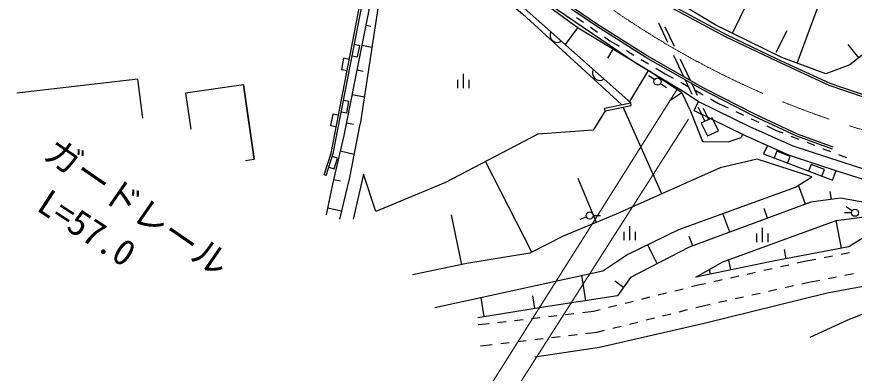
# Model space of a CAD drawing. Units: millimetres, scale not verified. Extents: x 40000 to 680000, y 20000 to 380000.
# Drawn here: x 119714 to 178491, y 248155 to 273187 of the extents above; entities that cross this region are included whole.
import ezdxf
from ezdxf.enums import TextEntityAlignment as Align

# ---------------------------------------------------------------- set-up
doc = ezdxf.new("R2010")
doc.units = ezdxf.units.MM
doc.header["$LTSCALE"] = 1000
doc.linetypes.add('CHAIN', pattern=[18.5, 12, -1.5, 3.5, -1.5])
for name, color, linetype, lineweight in [('M-BGD', 7, 'Continuous', 25), ('M-BMK', 2, 'CHAIN', 13), ('M-STR-HTXT', 7, 'Continuous', 13)]:
    doc.layers.add(name, color=color, linetype=linetype, lineweight=lineweight)
doc.styles.add('ＭＳ ゴシック', font='')
doc.styles.get('ＭＳ ゴシック').set_extended_font_data('MS Gothic')

msp = doc.modelspace()

# ---------------------------------------------------------------- linework, layer by layer
at = {"layer": 'M-BGD'}
for p, q in [((146147, 281015), (143816, 265646)), ((148608, 279786), (162800, 267154)), ((154352, 275953), (163195, 269921)), ((169937, 272025), (170971, 274145)), ((174475, 269934), (176120, 274356)), ((158999, 273141), (159491, 272798)), ((164746, 272756), (165384, 271399)), ((144211, 272586), (144563, 272516)), ((159062, 272415), (158204, 271244)), ((159983, 272455), (160476, 272112)), ((165209, 272476), (165847, 271118)), ((173018, 270706), (173782, 272217)), ((160968, 271769), (161343, 271507)), ((143791, 271153), (143398, 271229)), ((143638, 270367), (143791, 271153)), ((143931, 271180), (144634, 271040)), ((161343, 271507), (161998, 271116)), ((178801, 270299), (178072, 271235)), ((143246, 270443), (143638, 270367)), ((161543, 270911), (161168, 270290)), ((162513, 270808), (163028, 270500)), ((165809, 270494), (166519, 268983)), ((142652, 270272), (142500, 269487)), ((143045, 270196), (142652, 270272)), ((163195, 269921), (166475, 267953)), ((163543, 270193), (164058, 269885)), ((166272, 270213), (166972, 268724)), ((142500, 269487), (142893, 269411)), ((143587, 269455), (144018, 269369)), ((164028, 269413), (162713, 267231)), ((164573, 269577), (165227, 269186)), ((150637, 268767), (150637, 268167)), ((151037, 269167), (151037, 268167)), ((151437, 268767), (151437, 268167)), ((164471, 268772), (164049, 269041)), ((165227, 269186), (165789, 268874)), ((166630, 268747), (167102, 267743)), ((164890, 268500), (165307, 268223)), ((166313, 268583), (166838, 268291)), ((167083, 268488), (167464, 267677)), ((143243, 267730), (144106, 267558)), ((166393, 267852), (165538, 267283)), ((166475, 267953), (167556, 267241)), ((167362, 268000), (167886, 267708)), ((143030, 267226), (142637, 267302)), ((142878, 266440), (143030, 267226)), ((160957, 266765), (162800, 267154)), ((160999, 266570), (162841, 266958)), ((162841, 266958), (162800, 267154)), ((167248, 266613), (167556, 267241)), ((167556, 267241), (171128, 265490)), ((168411, 267417), (168972, 267105)), ((168972, 267105), (169633, 266795)), ((141891, 266345), (141739, 265560)), ((142284, 266269), (141891, 266345)), ((142485, 266516), (142878, 266440)), ((160999, 266570), (160957, 266765)), ((164979, 260749), (162263, 266836)), ((167248, 266613), (170831, 264856)), ((167527, 266838), (167998, 265834)), ((167889, 266772), (168270, 265962)), ((170176, 266540), (170719, 266285)), ((142847, 265742), (143344, 265643)), ((171262, 266030), (171806, 265775)), ((141739, 265560), (142132, 265484)), ((171128, 265490), (174185, 264131)), ((172349, 265520), (173009, 265210)), ((173009, 265210), (173474, 265030)), ((170649, 264945), (170566, 264703)), ((170831, 264856), (173932, 263478)), ((174033, 264813), (174593, 264596)), ((172404, 264157), (172132, 263552)), ((174185, 264131), (177697, 262972)), ((175152, 264379), (175711, 264163)), ((176271, 263946), (176830, 263729)), ((142235, 263260), (141853, 263380)), ((142414, 263762), (143400, 263530)), ((172132, 263552), (176965, 261717)), ((173050, 263738), (172872, 263271)), ((173985, 263383), (173050, 263738)), ((173807, 262916), (173985, 263383)), ((173932, 263478), (177481, 262306)), ((177390, 263512), (177949, 263296)), ((135757, 263098), (136368, 263184)), ((141994, 262497), (142235, 263260)), ((155860, 256656), (152620, 263026)), ((175467, 262821), (175289, 262354)), ((176401, 262466), (175467, 262821)), ((177697, 262972), (180906, 261948)), ((141613, 262618), (141994, 262497)), ((176224, 261999), (176401, 262466)), ((176965, 261717), (177230, 262389)), ((177481, 262306), (180719, 261273)), ((141432, 262045), (141289, 262091)), ((141947, 261770), (142445, 261654)), ((160398, 258748), (159119, 261825)), ((175067, 260032), (174577, 261359)), ((176888, 260389), (176792, 260928)), ((178339, 259564), (177922, 259841)), ((141524, 259769), (142525, 259562)), ((150945, 255777), (150229, 259278)), ((160172, 259236), (160672, 259241)), ((169758, 258072), (169277, 259375)), ((172412, 259052), (172167, 259716)), ((178297, 259423), (177797, 259418)), ((159692, 259136), (159231, 258941)), ((177595, 256935), (177224, 258878)), ((162314, 258094), (162314, 257494)), ((162714, 258494), (162714, 257494)), ((163114, 258094), (163114, 257494)), ((172025, 258357), (172025, 257357)), ((167151, 257110), (166911, 257762)), ((171625, 257957), (171625, 257357)), ((172425, 257957), (172425, 257357)), ((164671, 255863), (163986, 257184)), ((173710, 256192), (173586, 256840)), ((176386, 256290), (176975, 256403)), ((177565, 256516), (178154, 256629)), ((169833, 255406), (169686, 256122)), ((173319, 255647), (173905, 255778)), ((174490, 255909), (174996, 256023)), ((174996, 256023), (175797, 256176)), ((168402, 255111), (168328, 255469)), ((170977, 255123), (171563, 255254)), ((172148, 255385), (172734, 255516)), ((177838, 255041), (178427, 255154)), ((159658, 253245), (159384, 255033)), ((162297, 254186), (161685, 254611)), ((168635, 254599), (169221, 254730)), ((169806, 254861), (170392, 254992)), ((174816, 254445), (175301, 254554)), ((175301, 254554), (176070, 254702)), ((176659, 254815), (177249, 254928)), ((165901, 253946), (166483, 254091)), ((167065, 254236), (167544, 254355)), ((167544, 254355), (168050, 254468)), ((172473, 253921), (173059, 254052)), ((173644, 254183), (174230, 254314)), ((152511, 252128), (152298, 253475)), ((156084, 252694), (155942, 253587)), ((163572, 253365), (164154, 253510)), ((164736, 253655), (165318, 253801)), ((170131, 253397), (170717, 253528)), ((171302, 253659), (171888, 253790)), ((161243, 252785), (161825, 252930)), ((162408, 253075), (162990, 253220)), ((167373, 252767), (167889, 252895)), ((167889, 252895), (168375, 253004)), ((168960, 253135), (169546, 253266)), ((157032, 252149), (157627, 252220)), ((158223, 252290), (158819, 252360)), ((159415, 252430), (160182, 252521)), ((160182, 252521), (160661, 252640)), ((165044, 252186), (165626, 252331)), ((166208, 252476), (166791, 252621)), ((152093, 251567), (152860, 251658)), ((153456, 251728), (154052, 251798)), ((154648, 251868), (155244, 251939)), ((155840, 252009), (156436, 252079)), ((162715, 251606), (163297, 251751)), ((163880, 251896), (164462, 252041)), ((159638, 250946), (160452, 251042)), ((160452, 251042), (160969, 251171)), ((161551, 251316), (162133, 251461)), ((154871, 250384), (155467, 250454)), ((156063, 250525), (156659, 250595)), ((157255, 250665), (157850, 250735)), ((158446, 250806), (159042, 250876)), ((152269, 250078), (153083, 250174)), ((153679, 250244), (154275, 250314))]:
    msp.add_line(p, q, dxfattribs=at)
for points in [[(128685, 299284), (144553, 288548), (148330, 285872), (153565, 282212), (158958, 278381), (163250, 275403), (165951, 273675), (169442, 271795), (172994, 270104), (176714, 268387), (180432, 267122), (183964, 266256), (186985, 265822), (190496, 265554)], [(128770, 299408), (144638, 288671), (148417, 285995), (153651, 282335), (159044, 278504), (163333, 275528), (166027, 273804), (169510, 271929), (173057, 270240), (176770, 268527), (180474, 267266), (183992, 266404), (187001, 265971), (190508, 265703)], [(176954, 263884), (174461, 264813), (171489, 266186), (167858, 268046), (163873, 270320), (160394, 272518), (157009, 274842), (152345, 278173), (146950, 282053), (141920, 285568), (126656, 295921)], [(177002, 264026), (174519, 264952), (171554, 266321), (167929, 268178), (163950, 270449), (160476, 272643), (157095, 274965), (152432, 278295), (147037, 282176), (142005, 285692), (126740, 296045)], [(166393, 267852), (164269, 269267), (159118, 272374), (153586, 276426), (148608, 279786), (144308, 282661), (138233, 286901), (128282, 293590), (126190, 295459)], [(181193, 272164), (178187, 269821), (176508, 269178), (173418, 270328), (168768, 272594), (165305, 274697), (156478, 280872), (148697, 286264), (149880, 288492), (152896, 292756)], [(145228, 280987), (144990, 276497), (142671, 264858), (141868, 261433), (141423, 259280)], [(146147, 281015), (155199, 273393), (162155, 267018)], [(141289, 262091), (141770, 263613), (144492, 277666), (143512, 277809)], [(141432, 262045), (141915, 263576), (144670, 277792), (143534, 277957)], [(128552, 266055), (128214, 268810), (119714, 267828)], [(136368, 263184), (135633, 268404), (131564, 267832), (131920, 265304)], [(136368, 263184), (135633, 268404), (136368, 263184)], [(166393, 267852), (167010, 266560), (167832, 264434), (169633, 264393), (170566, 264703)], [(160999, 266570), (160157, 265219), (156275, 264935), (149807, 261557), (144924, 259518), (144039, 262131), (143321, 258974)], [(176954, 263884), (174461, 264813), (171489, 266186)], [(142385, 258969), (143083, 261911), (143816, 265646)], [(175503, 261948), (171668, 263185), (169089, 262583), (161781, 259322), (158072, 257781), (155733, 256592), (151307, 255851), (147499, 255073)], [(149057, 252763), (160857, 255357), (162523, 256473), (166181, 258251), (174363, 261222), (175503, 261948)], [(177522, 260460), (175444, 260171), (166897, 257017), (162781, 254883), (161880, 253586), (156671, 252787), (152063, 252057)], [(192040, 258314), (187225, 258338), (185400, 258975), (179424, 257853), (178121, 257036), (172795, 256017), (167384, 254901), (169273, 255971), (177229, 258880), (180471, 259305), (180548, 259915), (177522, 260460)], [(191867, 256724), (185091, 255350), (176594, 253785), (167950, 251639), (160618, 249969), (156073, 249287)], [(175387, 250690), (177993, 251879), (180893, 253063), (185667, 253970)]]:
    msp.add_lwpolyline(points, dxfattribs=at)
msp.add_lwpolyline([(168960, 265188), (168530, 266088), (167754, 265717), (168184, 264817)], close=True, dxfattribs=at)
for centre in [(164682, 268638), (159922, 259233), (178547, 259425)]:
    msp.add_circle(centre, 250, dxfattribs=at)
for centre in [(157646, 271892), (160634, 269232)]:
    msp.add_arc(centre, 512, 151.00933, 305.64857, dxfattribs=at)
at = {"layer": 'M-BMK'}
msp.add_arc((196709, 324339), 61667, 235.30545, 280.2394, dxfattribs=at)
at = {"layer": 'M-STR-HTXT'}
for p, q in [((166112, 268172), (147949, 239385)), ((149500, 238825), (166870, 265988))]:
    msp.add_line(p, q, dxfattribs=at)

# ---------------------------------------------------------------- texts
at = {"layer": 'M-STR-HTXT', "style": 'ＭＳ ゴシック'}
for s, rotation, p in [('ガードレール', 325.5, (121163, 262867)), ('L=57.0', 326.8, (120711, 259181))]:
    msp.add_text(s, height=1833, rotation=rotation, dxfattribs=at).set_placement(p, align=Align.BOTTOM_LEFT)

doc.saveas('drawing.dxf')
